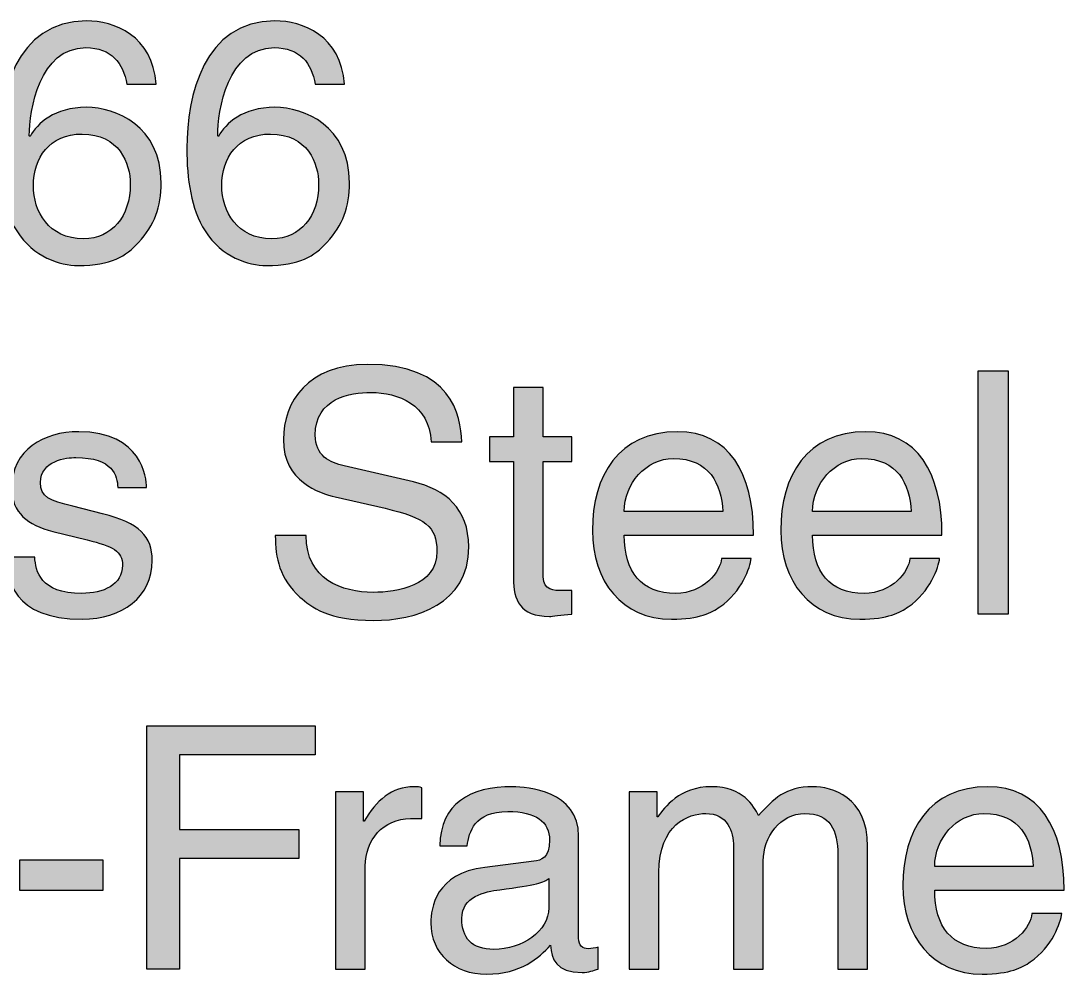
# Model space of a CAD drawing. Extents: x -71 to 93, y -22 to 126.
# Drawn here: x 33.32 to 56.14, y -6.23 to 14.62 of the extents above; entities that cross this region are included whole.
import ezdxf

# ---------------------------------------------------------------- set-up
doc = ezdxf.new("R2010")
doc.units = 0
doc.header["$MEASUREMENT"] = 0
doc.layers.add('MODEL_NAME', color=3, linetype='CONTINUOUS')

# ---------------------------------------------------------------- blocks, each defined once
blk = doc.blocks.new('AI9-BLK2')
at = {"layer": 'MODEL_NAME'}
h = blk.add_hatch(color=2, dxfattribs=at)
edge = h.paths.add_edge_path(flags=16)
edge.add_spline(control_points=[(3.667, 13.376), (4.289, 13.376), (4.689, 13.865), (4.689, 14.569), (4.689, 15.028), (4.444, 15.665), (3.637, 15.665), (2.918, 15.665), (2.57, 15.147), (2.57, 14.532), (2.57, 13.976), (2.903, 13.376), (3.667, 13.376)], knot_values=[0, 0, 0, 0, 1, 1, 1, 2, 2, 2, 3, 3, 3, 4, 4, 4, 4], degree=3, periodic=0)
edge = h.paths.add_edge_path()
edge.add_spline(control_points=[(4.615, 16.754), (4.533, 17.214), (4.281, 17.554), (3.718, 17.554), (2.696, 17.554), (2.481, 16.176), (2.481, 15.628), (2.481, 15.628), (2.496, 15.613), (2.496, 15.613), (2.659, 15.895), (3.022, 16.25), (3.733, 16.25), (4.37, 16.25), (5.363, 15.843), (5.363, 14.599), (5.363, 14.065), (5.222, 13.68), (4.867, 13.295), (4.593, 12.991), (4.281, 12.791), (3.548, 12.791), (3.148, 12.791), (2.578, 12.969), (2.207, 13.546), (1.896, 14.036), (1.807, 14.673), (1.807, 15.354), (1.807, 16.495), (2.177, 18.14), (3.733, 18.14), (4.333, 18.14), (5.185, 17.814), (5.252, 16.754), (5.252, 16.754), (4.615, 16.754), (4.615, 16.754)], knot_values=[0, 0, 0, 0, 1, 1, 1, 2, 2, 2, 3, 3, 3, 4, 4, 4, 5, 5, 5, 6, 6, 6, 7, 7, 7, 8, 8, 8, 9, 9, 9, 10, 10, 10, 11, 11, 11, 12, 12, 12, 12], degree=3, periodic=0)
h = blk.add_hatch(color=2, dxfattribs=at)
edge = h.paths.add_edge_path(flags=16)
edge.add_spline(control_points=[(7.786, 13.376), (8.408, 13.376), (8.808, 13.865), (8.808, 14.569), (8.808, 15.028), (8.563, 15.665), (7.756, 15.665), (7.037, 15.665), (6.689, 15.147), (6.689, 14.532), (6.689, 13.976), (7.023, 13.376), (7.786, 13.376)], knot_values=[0, 0, 0, 0, 1, 1, 1, 2, 2, 2, 3, 3, 3, 4, 4, 4, 4], degree=3, periodic=0)
edge = h.paths.add_edge_path()
edge.add_spline(control_points=[(8.734, 16.754), (8.652, 17.214), (8.4, 17.554), (7.837, 17.554), (6.815, 17.554), (6.6, 16.176), (6.6, 15.628), (6.6, 15.628), (6.615, 15.613), (6.615, 15.613), (6.778, 15.895), (7.141, 16.25), (7.852, 16.25), (8.489, 16.25), (9.482, 15.843), (9.482, 14.599), (9.482, 14.065), (9.341, 13.68), (8.986, 13.295), (8.712, 12.991), (8.4, 12.791), (7.667, 12.791), (7.267, 12.791), (6.696, 12.969), (6.326, 13.546), (6.015, 14.036), (5.926, 14.673), (5.926, 15.354), (5.926, 16.495), (6.296, 18.14), (7.852, 18.14), (8.452, 18.14), (9.304, 17.814), (9.371, 16.754), (9.371, 16.754), (8.734, 16.754), (8.734, 16.754)], knot_values=[0, 0, 0, 0, 1, 1, 1, 2, 2, 2, 3, 3, 3, 4, 4, 4, 5, 5, 5, 6, 6, 6, 7, 7, 7, 8, 8, 8, 9, 9, 9, 10, 10, 10, 11, 11, 11, 12, 12, 12, 12], degree=3, periodic=0)
h = blk.add_hatch(color=2, dxfattribs=at)
edge = h.paths.add_edge_path()
edge.add_spline(control_points=[(11.267, 8.934), (11.23, 9.756), (10.549, 10.015), (9.949, 10.015), (9.497, 10.015), (8.734, 9.889), (8.734, 9.082), (8.734, 8.63), (9.052, 8.482), (9.364, 8.408), (9.364, 8.408), (10.882, 8.06), (10.882, 8.06), (11.571, 7.897), (12.09, 7.482), (12.09, 6.637), (12.09, 5.378), (10.919, 5.03), (10.008, 5.03), (9.023, 5.03), (8.638, 5.326), (8.4, 5.541), (7.949, 5.948), (7.86, 6.393), (7.86, 6.889), (7.86, 6.889), (8.534, 6.889), (8.534, 6.889), (8.534, 5.926), (9.319, 5.645), (10.001, 5.645), (10.519, 5.645), (11.393, 5.778), (11.393, 6.541), (11.393, 7.097), (11.134, 7.275), (10.26, 7.482), (10.26, 7.482), (9.171, 7.734), (9.171, 7.734), (8.823, 7.815), (8.037, 8.06), (8.037, 8.986), (8.037, 9.815), (8.578, 10.63), (9.867, 10.63), (11.727, 10.63), (11.912, 9.519), (11.941, 8.934), (11.941, 8.934), (11.267, 8.934), (11.267, 8.934)], knot_values=[0, 0, 0, 0, 1, 1, 1, 2, 2, 2, 3, 3, 3, 4, 4, 4, 5, 5, 5, 6, 6, 6, 7, 7, 7, 8, 8, 8, 9, 9, 9, 10, 10, 10, 11, 11, 11, 12, 12, 12, 13, 13, 13, 14, 14, 14, 15, 15, 15, 16, 16, 16, 17, 17, 17, 17], degree=3, periodic=0)
h = blk.add_hatch(color=2, dxfattribs=at)
edge = h.paths.add_edge_path()
edge.add_spline(control_points=[(23.884, 5.17), (23.884, 5.17), (23.232, 5.17), (23.232, 5.17), (23.232, 5.17), (23.232, 10.49), (23.232, 10.49), (23.232, 10.49), (23.884, 10.49), (23.884, 10.49), (23.884, 10.49), (23.884, 5.17), (23.884, 5.17)], knot_values=[0, 0, 0, 0, 1, 1, 1, 2, 2, 2, 3, 3, 3, 4, 4, 4, 4], degree=3, periodic=0)
h = blk.add_hatch(color=2, dxfattribs=at)
edge = h.paths.add_edge_path()
edge.add_spline(control_points=[(13.719, 8.504), (13.719, 8.504), (13.719, 5.985), (13.719, 5.985), (13.719, 5.682), (13.979, 5.682), (14.112, 5.682), (14.112, 5.682), (14.342, 5.682), (14.342, 5.682), (14.342, 5.682), (14.342, 5.17), (14.342, 5.17), (14.105, 5.148), (13.92, 5.119), (13.853, 5.119), (13.208, 5.119), (13.068, 5.482), (13.068, 5.948), (13.068, 5.948), (13.068, 8.504), (13.068, 8.504), (13.068, 8.504), (12.542, 8.504), (12.542, 8.504), (12.542, 8.504), (12.542, 9.045), (12.542, 9.045), (12.542, 9.045), (13.068, 9.045), (13.068, 9.045), (13.068, 9.045), (13.068, 10.127), (13.068, 10.127), (13.068, 10.127), (13.719, 10.127), (13.719, 10.127), (13.719, 10.127), (13.719, 9.045), (13.719, 9.045), (13.719, 9.045), (14.342, 9.045), (14.342, 9.045), (14.342, 9.045), (14.342, 8.504), (14.342, 8.504), (14.342, 8.504), (13.719, 8.504), (13.719, 8.504)], knot_values=[0, 0, 0, 0, 1, 1, 1, 2, 2, 2, 3, 3, 3, 4, 4, 4, 5, 5, 5, 6, 6, 6, 7, 7, 7, 8, 8, 8, 9, 9, 9, 10, 10, 10, 11, 11, 11, 12, 12, 12, 13, 13, 13, 14, 14, 14, 15, 15, 15, 16, 16, 16, 16], degree=3, periodic=0)
h = blk.add_hatch(color=2, dxfattribs=at)
edge = h.paths.add_edge_path()
edge.add_spline(control_points=[(4.415, 7.941), (4.407, 8.186), (4.318, 8.593), (3.496, 8.593), (3.296, 8.593), (2.726, 8.527), (2.726, 8.045), (2.726, 7.726), (2.926, 7.652), (3.429, 7.526), (3.429, 7.526), (4.081, 7.363), (4.081, 7.363), (4.889, 7.163), (5.17, 6.867), (5.17, 6.341), (5.17, 5.541), (4.511, 5.059), (3.637, 5.059), (2.103, 5.059), (1.992, 5.948), (1.97, 6.415), (1.97, 6.415), (2.6, 6.415), (2.6, 6.415), (2.622, 6.112), (2.711, 5.622), (3.629, 5.622), (4.096, 5.622), (4.519, 5.808), (4.519, 6.237), (4.519, 6.548), (4.304, 6.652), (3.748, 6.793), (3.748, 6.793), (2.992, 6.978), (2.992, 6.978), (2.451, 7.112), (2.096, 7.386), (2.096, 7.919), (2.096, 8.771), (2.8, 9.156), (3.563, 9.156), (4.948, 9.156), (5.044, 8.134), (5.044, 7.941), (5.044, 7.941), (4.415, 7.941), (4.415, 7.941)], knot_values=[0, 0, 0, 0, 1, 1, 1, 2, 2, 2, 3, 3, 3, 4, 4, 4, 5, 5, 5, 6, 6, 6, 7, 7, 7, 8, 8, 8, 9, 9, 9, 10, 10, 10, 11, 11, 11, 12, 12, 12, 13, 13, 13, 14, 14, 14, 15, 15, 15, 16, 16, 16, 16], degree=3, periodic=0)
h = blk.add_hatch(color=2, dxfattribs=at)
edge = h.paths.add_edge_path(flags=16)
edge.add_spline(control_points=[(17.646, 7.415), (17.609, 8.015), (17.357, 8.571), (16.564, 8.571), (15.964, 8.571), (15.49, 8.015), (15.49, 7.415), (15.49, 7.415), (17.646, 7.415), (17.646, 7.415)], knot_values=[0, 0, 0, 0, 1, 1, 1, 2, 2, 2, 3, 3, 3, 3], degree=3, periodic=0)
edge = h.paths.add_edge_path()
edge.add_spline(control_points=[(18.268, 6.385), (18.246, 6.2), (18.068, 5.652), (17.579, 5.326), (17.402, 5.208), (17.149, 5.059), (16.527, 5.059), (15.438, 5.059), (14.794, 5.882), (14.794, 7), (14.794, 8.201), (15.372, 9.156), (16.653, 9.156), (17.772, 9.156), (18.32, 8.267), (18.32, 6.897), (18.32, 6.897), (15.49, 6.897), (15.49, 6.897), (15.49, 6.089), (15.868, 5.622), (16.616, 5.622), (17.231, 5.622), (17.594, 6.096), (17.616, 6.385), (17.616, 6.385), (18.268, 6.385), (18.268, 6.385)], knot_values=[0, 0, 0, 0, 1, 1, 1, 2, 2, 2, 3, 3, 3, 4, 4, 4, 5, 5, 5, 6, 6, 6, 7, 7, 7, 8, 8, 8, 9, 9, 9, 9], degree=3, periodic=0)
h = blk.add_hatch(color=2, dxfattribs=at)
edge = h.paths.add_edge_path(flags=16)
edge.add_spline(control_points=[(21.765, 7.415), (21.728, 8.015), (21.476, 8.571), (20.683, 8.571), (20.083, 8.571), (19.609, 8.015), (19.609, 7.415), (19.609, 7.415), (21.765, 7.415), (21.765, 7.415)], knot_values=[0, 0, 0, 0, 1, 1, 1, 2, 2, 2, 3, 3, 3, 3], degree=3, periodic=0)
edge = h.paths.add_edge_path()
edge.add_spline(control_points=[(22.387, 6.385), (22.365, 6.2), (22.187, 5.652), (21.698, 5.326), (21.521, 5.208), (21.269, 5.059), (20.646, 5.059), (19.557, 5.059), (18.913, 5.882), (18.913, 7), (18.913, 8.201), (19.491, 9.156), (20.772, 9.156), (21.891, 9.156), (22.439, 8.267), (22.439, 6.897), (22.439, 6.897), (19.609, 6.897), (19.609, 6.897), (19.609, 6.089), (19.987, 5.622), (20.735, 5.622), (21.35, 5.622), (21.713, 6.096), (21.735, 6.385), (21.735, 6.385), (22.387, 6.385), (22.387, 6.385)], knot_values=[0, 0, 0, 0, 1, 1, 1, 2, 2, 2, 3, 3, 3, 4, 4, 4, 5, 5, 5, 6, 6, 6, 7, 7, 7, 8, 8, 8, 9, 9, 9, 9], degree=3, periodic=0)
h = blk.add_hatch(color=2, dxfattribs=at)
edge = h.paths.add_edge_path()
edge.add_spline(control_points=[(5.767, -2.591), (5.767, -2.591), (5.048, -2.591), (5.048, -2.591), (5.048, -2.591), (5.048, 2.728), (5.048, 2.728), (5.048, 2.728), (8.73, 2.728), (8.73, 2.728), (8.73, 2.728), (8.73, 2.091), (8.73, 2.091), (8.73, 2.091), (5.767, 2.091), (5.767, 2.091), (5.767, 2.091), (5.767, 0.462), (5.767, 0.462), (5.767, 0.462), (8.374, 0.462), (8.374, 0.462), (8.374, 0.462), (8.374, -0.175), (8.374, -0.175), (8.374, -0.175), (5.767, -0.175), (5.767, -0.175), (5.767, -0.175), (5.767, -2.591), (5.767, -2.591)], knot_values=[0, 0, 0, 0, 1, 1, 1, 2, 2, 2, 3, 3, 3, 4, 4, 4, 5, 5, 5, 6, 6, 6, 7, 7, 7, 8, 8, 8, 9, 9, 9, 10, 10, 10, 10], degree=3, periodic=0)
h = blk.add_hatch(color=2, dxfattribs=at)
edge = h.paths.add_edge_path()
edge.add_spline(control_points=[(9.827, -2.591), (9.827, -2.591), (9.174, -2.591), (9.174, -2.591), (9.174, -2.591), (9.174, 1.284), (9.174, 1.284), (9.174, 1.284), (9.789, 1.284), (9.789, 1.284), (9.789, 1.284), (9.789, 0.639), (9.789, 0.639), (9.789, 0.639), (9.804, 0.639), (9.804, 0.639), (10.064, 1.091), (10.404, 1.395), (10.893, 1.395), (10.975, 1.395), (11.012, 1.388), (11.064, 1.373), (11.064, 1.373), (11.064, 0.699), (11.064, 0.699), (11.064, 0.699), (10.819, 0.699), (10.819, 0.699), (10.212, 0.699), (9.827, 0.225), (9.827, -0.338), (9.827, -0.338), (9.827, -2.591), (9.827, -2.591)], knot_values=[0, 0, 0, 0, 1, 1, 1, 2, 2, 2, 3, 3, 3, 4, 4, 4, 5, 5, 5, 6, 6, 6, 7, 7, 7, 8, 8, 8, 9, 9, 9, 10, 10, 10, 11, 11, 11, 11], degree=3, periodic=0)
h = blk.add_hatch(color=2, dxfattribs=at)
edge = h.paths.add_edge_path(flags=16)
edge.add_spline(control_points=[(13.842, -0.613), (13.738, -0.694), (13.575, -0.754), (12.768, -0.857), (12.449, -0.902), (11.938, -0.998), (11.938, -1.487), (11.938, -1.909), (12.153, -2.161), (12.642, -2.161), (13.249, -2.161), (13.842, -1.768), (13.842, -1.25), (13.842, -1.25), (13.842, -0.613), (13.842, -0.613)], knot_values=[0, 0, 0, 0, 1, 1, 1, 2, 2, 2, 3, 3, 3, 4, 4, 4, 5, 5, 5, 5], degree=3, periodic=0)
edge = h.paths.add_edge_path()
edge.add_spline(control_points=[(11.456, 0.106), (11.486, 1.032), (12.101, 1.395), (13.056, 1.395), (13.368, 1.395), (14.494, 1.306), (14.494, 0.313), (14.494, 0.313), (14.494, -1.917), (14.494, -1.917), (14.494, -2.08), (14.575, -2.146), (14.709, -2.146), (14.768, -2.146), (14.849, -2.131), (14.923, -2.116), (14.923, -2.116), (14.923, -2.591), (14.923, -2.591), (14.812, -2.62), (14.716, -2.665), (14.568, -2.665), (13.99, -2.665), (13.901, -2.368), (13.879, -2.072), (13.627, -2.346), (13.234, -2.702), (12.479, -2.702), (11.767, -2.702), (11.263, -2.25), (11.263, -1.583), (11.263, -1.257), (11.36, -0.501), (12.442, -0.368), (12.442, -0.368), (13.516, -0.235), (13.516, -0.235), (13.671, -0.22), (13.857, -0.161), (13.857, 0.225), (13.857, 0.632), (13.56, 0.854), (12.945, 0.854), (12.204, 0.854), (12.101, 0.402), (12.056, 0.106), (12.056, 0.106), (11.456, 0.106), (11.456, 0.106)], knot_values=[0, 0, 0, 0, 1, 1, 1, 2, 2, 2, 3, 3, 3, 4, 4, 4, 5, 5, 5, 6, 6, 6, 7, 7, 7, 8, 8, 8, 9, 9, 9, 10, 10, 10, 11, 11, 11, 12, 12, 12, 13, 13, 13, 14, 14, 14, 15, 15, 15, 16, 16, 16, 16], degree=3, periodic=0)
h = blk.add_hatch(color=2, dxfattribs=at)
edge = h.paths.add_edge_path()
edge.add_spline(control_points=[(15.597, 1.284), (15.597, 1.284), (16.212, 1.284), (16.212, 1.284), (16.212, 1.284), (16.212, 0.736), (16.212, 0.736), (16.212, 0.736), (16.227, 0.736), (16.227, 0.736), (16.368, 0.943), (16.701, 1.395), (17.398, 1.395), (18.094, 1.395), (18.316, 0.973), (18.428, 0.765), (18.753, 1.128), (19.013, 1.395), (19.613, 1.395), (20.028, 1.395), (20.813, 1.18), (20.813, 0.091), (20.813, 0.091), (20.813, -2.591), (20.813, -2.591), (20.813, -2.591), (20.161, -2.591), (20.161, -2.591), (20.161, -2.591), (20.161, -0.087), (20.161, -0.087), (20.161, 0.447), (19.998, 0.81), (19.442, 0.81), (18.894, 0.81), (18.531, 0.291), (18.531, -0.227), (18.531, -0.227), (18.531, -2.591), (18.531, -2.591), (18.531, -2.591), (17.879, -2.591), (17.879, -2.591), (17.879, -2.591), (17.879, 0.091), (17.879, 0.091), (17.879, 0.417), (17.753, 0.81), (17.272, 0.81), (16.901, 0.81), (16.25, 0.573), (16.25, -0.479), (16.25, -0.479), (16.25, -2.591), (16.25, -2.591), (16.25, -2.591), (15.597, -2.591), (15.597, -2.591), (15.597, -2.591), (15.597, 1.284), (15.597, 1.284)], knot_values=[0, 0, 0, 0, 1, 1, 1, 2, 2, 2, 3, 3, 3, 4, 4, 4, 5, 5, 5, 6, 6, 6, 7, 7, 7, 8, 8, 8, 9, 9, 9, 10, 10, 10, 11, 11, 11, 12, 12, 12, 13, 13, 13, 14, 14, 14, 15, 15, 15, 16, 16, 16, 17, 17, 17, 18, 18, 18, 19, 19, 19, 20, 20, 20, 20], degree=3, periodic=0)
h = blk.add_hatch(color=2, dxfattribs=at)
edge = h.paths.add_edge_path(flags=16)
edge.add_spline(control_points=[(24.435, -0.346), (24.399, 0.254), (24.147, 0.81), (23.354, 0.81), (22.754, 0.81), (22.28, 0.254), (22.28, -0.346), (22.28, -0.346), (24.435, -0.346), (24.435, -0.346)], knot_values=[0, 0, 0, 0, 1, 1, 1, 2, 2, 2, 3, 3, 3, 3], degree=3, periodic=0)
edge = h.paths.add_edge_path()
edge.add_spline(control_points=[(25.058, -1.376), (25.036, -1.561), (24.858, -2.109), (24.369, -2.435), (24.191, -2.554), (23.939, -2.702), (23.317, -2.702), (22.228, -2.702), (21.583, -1.879), (21.583, -0.761), (21.583, 0.44), (22.161, 1.395), (23.443, 1.395), (24.562, 1.395), (25.11, 0.506), (25.11, -0.864), (25.11, -0.864), (22.28, -0.864), (22.28, -0.864), (22.28, -1.672), (22.657, -2.139), (23.406, -2.139), (24.021, -2.139), (24.384, -1.665), (24.406, -1.376), (24.406, -1.376), (25.058, -1.376), (25.058, -1.376)], knot_values=[0, 0, 0, 0, 1, 1, 1, 2, 2, 2, 3, 3, 3, 4, 4, 4, 5, 5, 5, 6, 6, 6, 7, 7, 7, 8, 8, 8, 9, 9, 9, 9], degree=3, periodic=0)
h = blk.add_hatch(color=2, dxfattribs=at)
edge = h.paths.add_edge_path()
edge.add_spline(control_points=[(4.085, -0.872), (4.085, -0.872), (2.27, -0.872), (2.27, -0.872), (2.27, -0.872), (2.27, -0.205), (2.27, -0.205), (2.27, -0.205), (4.085, -0.205), (4.085, -0.205), (4.085, -0.205), (4.085, -0.872), (4.085, -0.872)], knot_values=[0, 0, 0, 0, 1, 1, 1, 2, 2, 2, 3, 3, 3, 4, 4, 4, 4], degree=3, periodic=0)
at = {"layer": 'MODEL_NAME', "color": 2}
for points in [[(23.884, 5.17), (23.232, 5.17), (23.232, 10.49), (23.884, 10.49)], [(5.767, -2.591), (5.048, -2.591), (5.048, 2.728), (8.73, 2.728), (8.73, 2.091), (5.767, 2.091), (5.767, 0.462), (8.374, 0.462), (8.374, -0.175), (5.767, -0.175)], [(4.085, -0.872), (2.27, -0.872), (2.27, -0.205), (4.085, -0.205)]]:
    blk.add_lwpolyline(points, close=True, dxfattribs=at)
for points, knots in [([(4.615, 16.754), (4.533, 17.214), (4.281, 17.554), (3.718, 17.554), (2.696, 17.554), (2.481, 16.176), (2.481, 15.628), (2.481, 15.628), (2.496, 15.613), (2.496, 15.613), (2.659, 15.895), (3.022, 16.25), (3.733, 16.25), (4.37, 16.25), (5.363, 15.843), (5.363, 14.599), (5.363, 14.065), (5.222, 13.68), (4.867, 13.295), (4.593, 12.991), (4.281, 12.791), (3.548, 12.791), (3.148, 12.791), (2.578, 12.969), (2.207, 13.546), (1.896, 14.036), (1.807, 14.673), (1.807, 15.354), (1.807, 16.495), (2.177, 18.14), (3.733, 18.14), (4.333, 18.14), (5.185, 17.814), (5.252, 16.754), (5.252, 16.754), (4.615, 16.754), (4.615, 16.754)], [0, 0, 0, 0, 1, 1, 1, 2, 2, 2, 3, 3, 3, 4, 4, 4, 5, 5, 5, 6, 6, 6, 7, 7, 7, 8, 8, 8, 9, 9, 9, 10, 10, 10, 11, 11, 11, 12, 12, 12, 12]), ([(8.734, 16.754), (8.652, 17.214), (8.4, 17.554), (7.837, 17.554), (6.815, 17.554), (6.6, 16.176), (6.6, 15.628), (6.6, 15.628), (6.615, 15.613), (6.615, 15.613), (6.778, 15.895), (7.141, 16.25), (7.852, 16.25), (8.489, 16.25), (9.482, 15.843), (9.482, 14.599), (9.482, 14.065), (9.341, 13.68), (8.986, 13.295), (8.712, 12.991), (8.4, 12.791), (7.667, 12.791), (7.267, 12.791), (6.696, 12.969), (6.326, 13.546), (6.015, 14.036), (5.926, 14.673), (5.926, 15.354), (5.926, 16.495), (6.296, 18.14), (7.852, 18.14), (8.452, 18.14), (9.304, 17.814), (9.371, 16.754), (9.371, 16.754), (8.734, 16.754), (8.734, 16.754)], [0, 0, 0, 0, 1, 1, 1, 2, 2, 2, 3, 3, 3, 4, 4, 4, 5, 5, 5, 6, 6, 6, 7, 7, 7, 8, 8, 8, 9, 9, 9, 10, 10, 10, 11, 11, 11, 12, 12, 12, 12]), ([(3.667, 13.376), (4.289, 13.376), (4.689, 13.865), (4.689, 14.569), (4.689, 15.028), (4.444, 15.665), (3.637, 15.665), (2.918, 15.665), (2.57, 15.147), (2.57, 14.532), (2.57, 13.976), (2.903, 13.376), (3.667, 13.376)], [0, 0, 0, 0, 1, 1, 1, 2, 2, 2, 3, 3, 3, 4, 4, 4, 4]), ([(7.786, 13.376), (8.408, 13.376), (8.808, 13.865), (8.808, 14.569), (8.808, 15.028), (8.563, 15.665), (7.756, 15.665), (7.037, 15.665), (6.689, 15.147), (6.689, 14.532), (6.689, 13.976), (7.023, 13.376), (7.786, 13.376)], [0, 0, 0, 0, 1, 1, 1, 2, 2, 2, 3, 3, 3, 4, 4, 4, 4]), ([(11.267, 8.934), (11.23, 9.756), (10.549, 10.015), (9.949, 10.015), (9.497, 10.015), (8.734, 9.889), (8.734, 9.082), (8.734, 8.63), (9.052, 8.482), (9.364, 8.408), (9.364, 8.408), (10.882, 8.06), (10.882, 8.06), (11.571, 7.897), (12.09, 7.482), (12.09, 6.637), (12.09, 5.378), (10.919, 5.03), (10.008, 5.03), (9.023, 5.03), (8.638, 5.326), (8.4, 5.541), (7.949, 5.948), (7.86, 6.393), (7.86, 6.889), (7.86, 6.889), (8.534, 6.889), (8.534, 6.889), (8.534, 5.926), (9.319, 5.645), (10.001, 5.645), (10.519, 5.645), (11.393, 5.778), (11.393, 6.541), (11.393, 7.097), (11.134, 7.275), (10.26, 7.482), (10.26, 7.482), (9.171, 7.734), (9.171, 7.734), (8.823, 7.815), (8.037, 8.06), (8.037, 8.986), (8.037, 9.815), (8.578, 10.63), (9.867, 10.63), (11.727, 10.63), (11.912, 9.519), (11.941, 8.934), (11.941, 8.934), (11.267, 8.934), (11.267, 8.934)], [0, 0, 0, 0, 1, 1, 1, 2, 2, 2, 3, 3, 3, 4, 4, 4, 5, 5, 5, 6, 6, 6, 7, 7, 7, 8, 8, 8, 9, 9, 9, 10, 10, 10, 11, 11, 11, 12, 12, 12, 13, 13, 13, 14, 14, 14, 15, 15, 15, 16, 16, 16, 17, 17, 17, 17]), ([(13.719, 8.504), (13.719, 8.504), (13.719, 5.985), (13.719, 5.985), (13.719, 5.682), (13.979, 5.682), (14.112, 5.682), (14.112, 5.682), (14.342, 5.682), (14.342, 5.682), (14.342, 5.682), (14.342, 5.17), (14.342, 5.17), (14.105, 5.148), (13.92, 5.119), (13.853, 5.119), (13.208, 5.119), (13.068, 5.482), (13.068, 5.948), (13.068, 5.948), (13.068, 8.504), (13.068, 8.504), (13.068, 8.504), (12.542, 8.504), (12.542, 8.504), (12.542, 8.504), (12.542, 9.045), (12.542, 9.045), (12.542, 9.045), (13.068, 9.045), (13.068, 9.045), (13.068, 9.045), (13.068, 10.127), (13.068, 10.127), (13.068, 10.127), (13.719, 10.127), (13.719, 10.127), (13.719, 10.127), (13.719, 9.045), (13.719, 9.045), (13.719, 9.045), (14.342, 9.045), (14.342, 9.045), (14.342, 9.045), (14.342, 8.504), (14.342, 8.504), (14.342, 8.504), (13.719, 8.504), (13.719, 8.504)], [0, 0, 0, 0, 1, 1, 1, 2, 2, 2, 3, 3, 3, 4, 4, 4, 5, 5, 5, 6, 6, 6, 7, 7, 7, 8, 8, 8, 9, 9, 9, 10, 10, 10, 11, 11, 11, 12, 12, 12, 13, 13, 13, 14, 14, 14, 15, 15, 15, 16, 16, 16, 16]), ([(4.415, 7.941), (4.407, 8.186), (4.318, 8.593), (3.496, 8.593), (3.296, 8.593), (2.726, 8.527), (2.726, 8.045), (2.726, 7.726), (2.926, 7.652), (3.429, 7.526), (3.429, 7.526), (4.081, 7.363), (4.081, 7.363), (4.889, 7.163), (5.17, 6.867), (5.17, 6.341), (5.17, 5.541), (4.511, 5.059), (3.637, 5.059), (2.103, 5.059), (1.992, 5.948), (1.97, 6.415), (1.97, 6.415), (2.6, 6.415), (2.6, 6.415), (2.622, 6.112), (2.711, 5.622), (3.629, 5.622), (4.096, 5.622), (4.519, 5.808), (4.519, 6.237), (4.519, 6.548), (4.304, 6.652), (3.748, 6.793), (3.748, 6.793), (2.992, 6.978), (2.992, 6.978), (2.451, 7.112), (2.096, 7.386), (2.096, 7.919), (2.096, 8.771), (2.8, 9.156), (3.563, 9.156), (4.948, 9.156), (5.044, 8.134), (5.044, 7.941), (5.044, 7.941), (4.415, 7.941), (4.415, 7.941)], [0, 0, 0, 0, 1, 1, 1, 2, 2, 2, 3, 3, 3, 4, 4, 4, 5, 5, 5, 6, 6, 6, 7, 7, 7, 8, 8, 8, 9, 9, 9, 10, 10, 10, 11, 11, 11, 12, 12, 12, 13, 13, 13, 14, 14, 14, 15, 15, 15, 16, 16, 16, 16]), ([(18.268, 6.385), (18.246, 6.2), (18.068, 5.652), (17.579, 5.326), (17.402, 5.208), (17.149, 5.059), (16.527, 5.059), (15.438, 5.059), (14.794, 5.882), (14.794, 7), (14.794, 8.201), (15.372, 9.156), (16.653, 9.156), (17.772, 9.156), (18.32, 8.267), (18.32, 6.897), (18.32, 6.897), (15.49, 6.897), (15.49, 6.897), (15.49, 6.089), (15.868, 5.622), (16.616, 5.622), (17.231, 5.622), (17.594, 6.096), (17.616, 6.385), (17.616, 6.385), (18.268, 6.385), (18.268, 6.385)], [0, 0, 0, 0, 1, 1, 1, 2, 2, 2, 3, 3, 3, 4, 4, 4, 5, 5, 5, 6, 6, 6, 7, 7, 7, 8, 8, 8, 9, 9, 9, 9]), ([(22.387, 6.385), (22.365, 6.2), (22.187, 5.652), (21.698, 5.326), (21.521, 5.208), (21.269, 5.059), (20.646, 5.059), (19.557, 5.059), (18.913, 5.882), (18.913, 7), (18.913, 8.201), (19.491, 9.156), (20.772, 9.156), (21.891, 9.156), (22.439, 8.267), (22.439, 6.897), (22.439, 6.897), (19.609, 6.897), (19.609, 6.897), (19.609, 6.089), (19.987, 5.622), (20.735, 5.622), (21.35, 5.622), (21.713, 6.096), (21.735, 6.385), (21.735, 6.385), (22.387, 6.385), (22.387, 6.385)], [0, 0, 0, 0, 1, 1, 1, 2, 2, 2, 3, 3, 3, 4, 4, 4, 5, 5, 5, 6, 6, 6, 7, 7, 7, 8, 8, 8, 9, 9, 9, 9]), ([(17.646, 7.415), (17.609, 8.015), (17.357, 8.571), (16.564, 8.571), (15.964, 8.571), (15.49, 8.015), (15.49, 7.415), (15.49, 7.415), (17.646, 7.415), (17.646, 7.415)], [0, 0, 0, 0, 1, 1, 1, 2, 2, 2, 3, 3, 3, 3]), ([(21.765, 7.415), (21.728, 8.015), (21.476, 8.571), (20.683, 8.571), (20.083, 8.571), (19.609, 8.015), (19.609, 7.415), (19.609, 7.415), (21.765, 7.415), (21.765, 7.415)], [0, 0, 0, 0, 1, 1, 1, 2, 2, 2, 3, 3, 3, 3]), ([(9.827, -2.591), (9.827, -2.591), (9.174, -2.591), (9.174, -2.591), (9.174, -2.591), (9.174, 1.284), (9.174, 1.284), (9.174, 1.284), (9.789, 1.284), (9.789, 1.284), (9.789, 1.284), (9.789, 0.639), (9.789, 0.639), (9.789, 0.639), (9.804, 0.639), (9.804, 0.639), (10.064, 1.091), (10.404, 1.395), (10.893, 1.395), (10.975, 1.395), (11.012, 1.388), (11.064, 1.373), (11.064, 1.373), (11.064, 0.699), (11.064, 0.699), (11.064, 0.699), (10.819, 0.699), (10.819, 0.699), (10.212, 0.699), (9.827, 0.225), (9.827, -0.338), (9.827, -0.338), (9.827, -2.591), (9.827, -2.591)], [0, 0, 0, 0, 1, 1, 1, 2, 2, 2, 3, 3, 3, 4, 4, 4, 5, 5, 5, 6, 6, 6, 7, 7, 7, 8, 8, 8, 9, 9, 9, 10, 10, 10, 11, 11, 11, 11]), ([(11.456, 0.106), (11.486, 1.032), (12.101, 1.395), (13.056, 1.395), (13.368, 1.395), (14.494, 1.306), (14.494, 0.313), (14.494, 0.313), (14.494, -1.917), (14.494, -1.917), (14.494, -2.08), (14.575, -2.146), (14.709, -2.146), (14.768, -2.146), (14.849, -2.131), (14.923, -2.116), (14.923, -2.116), (14.923, -2.591), (14.923, -2.591), (14.812, -2.62), (14.716, -2.665), (14.568, -2.665), (13.99, -2.665), (13.901, -2.368), (13.879, -2.072), (13.627, -2.346), (13.234, -2.702), (12.479, -2.702), (11.767, -2.702), (11.263, -2.25), (11.263, -1.583), (11.263, -1.257), (11.36, -0.501), (12.442, -0.368), (12.442, -0.368), (13.516, -0.235), (13.516, -0.235), (13.671, -0.22), (13.857, -0.161), (13.857, 0.225), (13.857, 0.632), (13.56, 0.854), (12.945, 0.854), (12.204, 0.854), (12.101, 0.402), (12.056, 0.106), (12.056, 0.106), (11.456, 0.106), (11.456, 0.106)], [0, 0, 0, 0, 1, 1, 1, 2, 2, 2, 3, 3, 3, 4, 4, 4, 5, 5, 5, 6, 6, 6, 7, 7, 7, 8, 8, 8, 9, 9, 9, 10, 10, 10, 11, 11, 11, 12, 12, 12, 13, 13, 13, 14, 14, 14, 15, 15, 15, 16, 16, 16, 16]), ([(15.597, 1.284), (15.597, 1.284), (16.212, 1.284), (16.212, 1.284), (16.212, 1.284), (16.212, 0.736), (16.212, 0.736), (16.212, 0.736), (16.227, 0.736), (16.227, 0.736), (16.368, 0.943), (16.701, 1.395), (17.398, 1.395), (18.094, 1.395), (18.316, 0.973), (18.428, 0.765), (18.753, 1.128), (19.013, 1.395), (19.613, 1.395), (20.028, 1.395), (20.813, 1.18), (20.813, 0.091), (20.813, 0.091), (20.813, -2.591), (20.813, -2.591), (20.813, -2.591), (20.161, -2.591), (20.161, -2.591), (20.161, -2.591), (20.161, -0.087), (20.161, -0.087), (20.161, 0.447), (19.998, 0.81), (19.442, 0.81), (18.894, 0.81), (18.531, 0.291), (18.531, -0.227), (18.531, -0.227), (18.531, -2.591), (18.531, -2.591), (18.531, -2.591), (17.879, -2.591), (17.879, -2.591), (17.879, -2.591), (17.879, 0.091), (17.879, 0.091), (17.879, 0.417), (17.753, 0.81), (17.272, 0.81), (16.901, 0.81), (16.25, 0.573), (16.25, -0.479), (16.25, -0.479), (16.25, -2.591), (16.25, -2.591), (16.25, -2.591), (15.597, -2.591), (15.597, -2.591), (15.597, -2.591), (15.597, 1.284), (15.597, 1.284)], [0, 0, 0, 0, 1, 1, 1, 2, 2, 2, 3, 3, 3, 4, 4, 4, 5, 5, 5, 6, 6, 6, 7, 7, 7, 8, 8, 8, 9, 9, 9, 10, 10, 10, 11, 11, 11, 12, 12, 12, 13, 13, 13, 14, 14, 14, 15, 15, 15, 16, 16, 16, 17, 17, 17, 18, 18, 18, 19, 19, 19, 20, 20, 20, 20]), ([(25.058, -1.376), (25.036, -1.561), (24.858, -2.109), (24.369, -2.435), (24.191, -2.554), (23.939, -2.702), (23.317, -2.702), (22.228, -2.702), (21.583, -1.879), (21.583, -0.761), (21.583, 0.44), (22.161, 1.395), (23.443, 1.395), (24.562, 1.395), (25.11, 0.506), (25.11, -0.864), (25.11, -0.864), (22.28, -0.864), (22.28, -0.864), (22.28, -1.672), (22.657, -2.139), (23.406, -2.139), (24.021, -2.139), (24.384, -1.665), (24.406, -1.376), (24.406, -1.376), (25.058, -1.376), (25.058, -1.376)], [0, 0, 0, 0, 1, 1, 1, 2, 2, 2, 3, 3, 3, 4, 4, 4, 5, 5, 5, 6, 6, 6, 7, 7, 7, 8, 8, 8, 9, 9, 9, 9]), ([(24.435, -0.346), (24.399, 0.254), (24.147, 0.81), (23.354, 0.81), (22.754, 0.81), (22.28, 0.254), (22.28, -0.346), (22.28, -0.346), (24.435, -0.346), (24.435, -0.346)], [0, 0, 0, 0, 1, 1, 1, 2, 2, 2, 3, 3, 3, 3]), ([(13.842, -0.613), (13.738, -0.694), (13.575, -0.754), (12.768, -0.857), (12.449, -0.902), (11.938, -0.998), (11.938, -1.487), (11.938, -1.909), (12.153, -2.161), (12.642, -2.161), (13.249, -2.161), (13.842, -1.768), (13.842, -1.25), (13.842, -1.25), (13.842, -0.613), (13.842, -0.613)], [0, 0, 0, 0, 1, 1, 1, 2, 2, 2, 3, 3, 3, 4, 4, 4, 5, 5, 5, 5])]:
    blk.add_open_spline(points, degree=3, knots=knots, dxfattribs=at)

msp = doc.modelspace()

# ---------------------------------------------------------------- block references
at = {"layer": 'MODEL_NAME', "color": 2}
msp.add_blockref('AI9-BLK2', (31.026, -3.524), dxfattribs=at)

doc.saveas('drawing.dxf')
